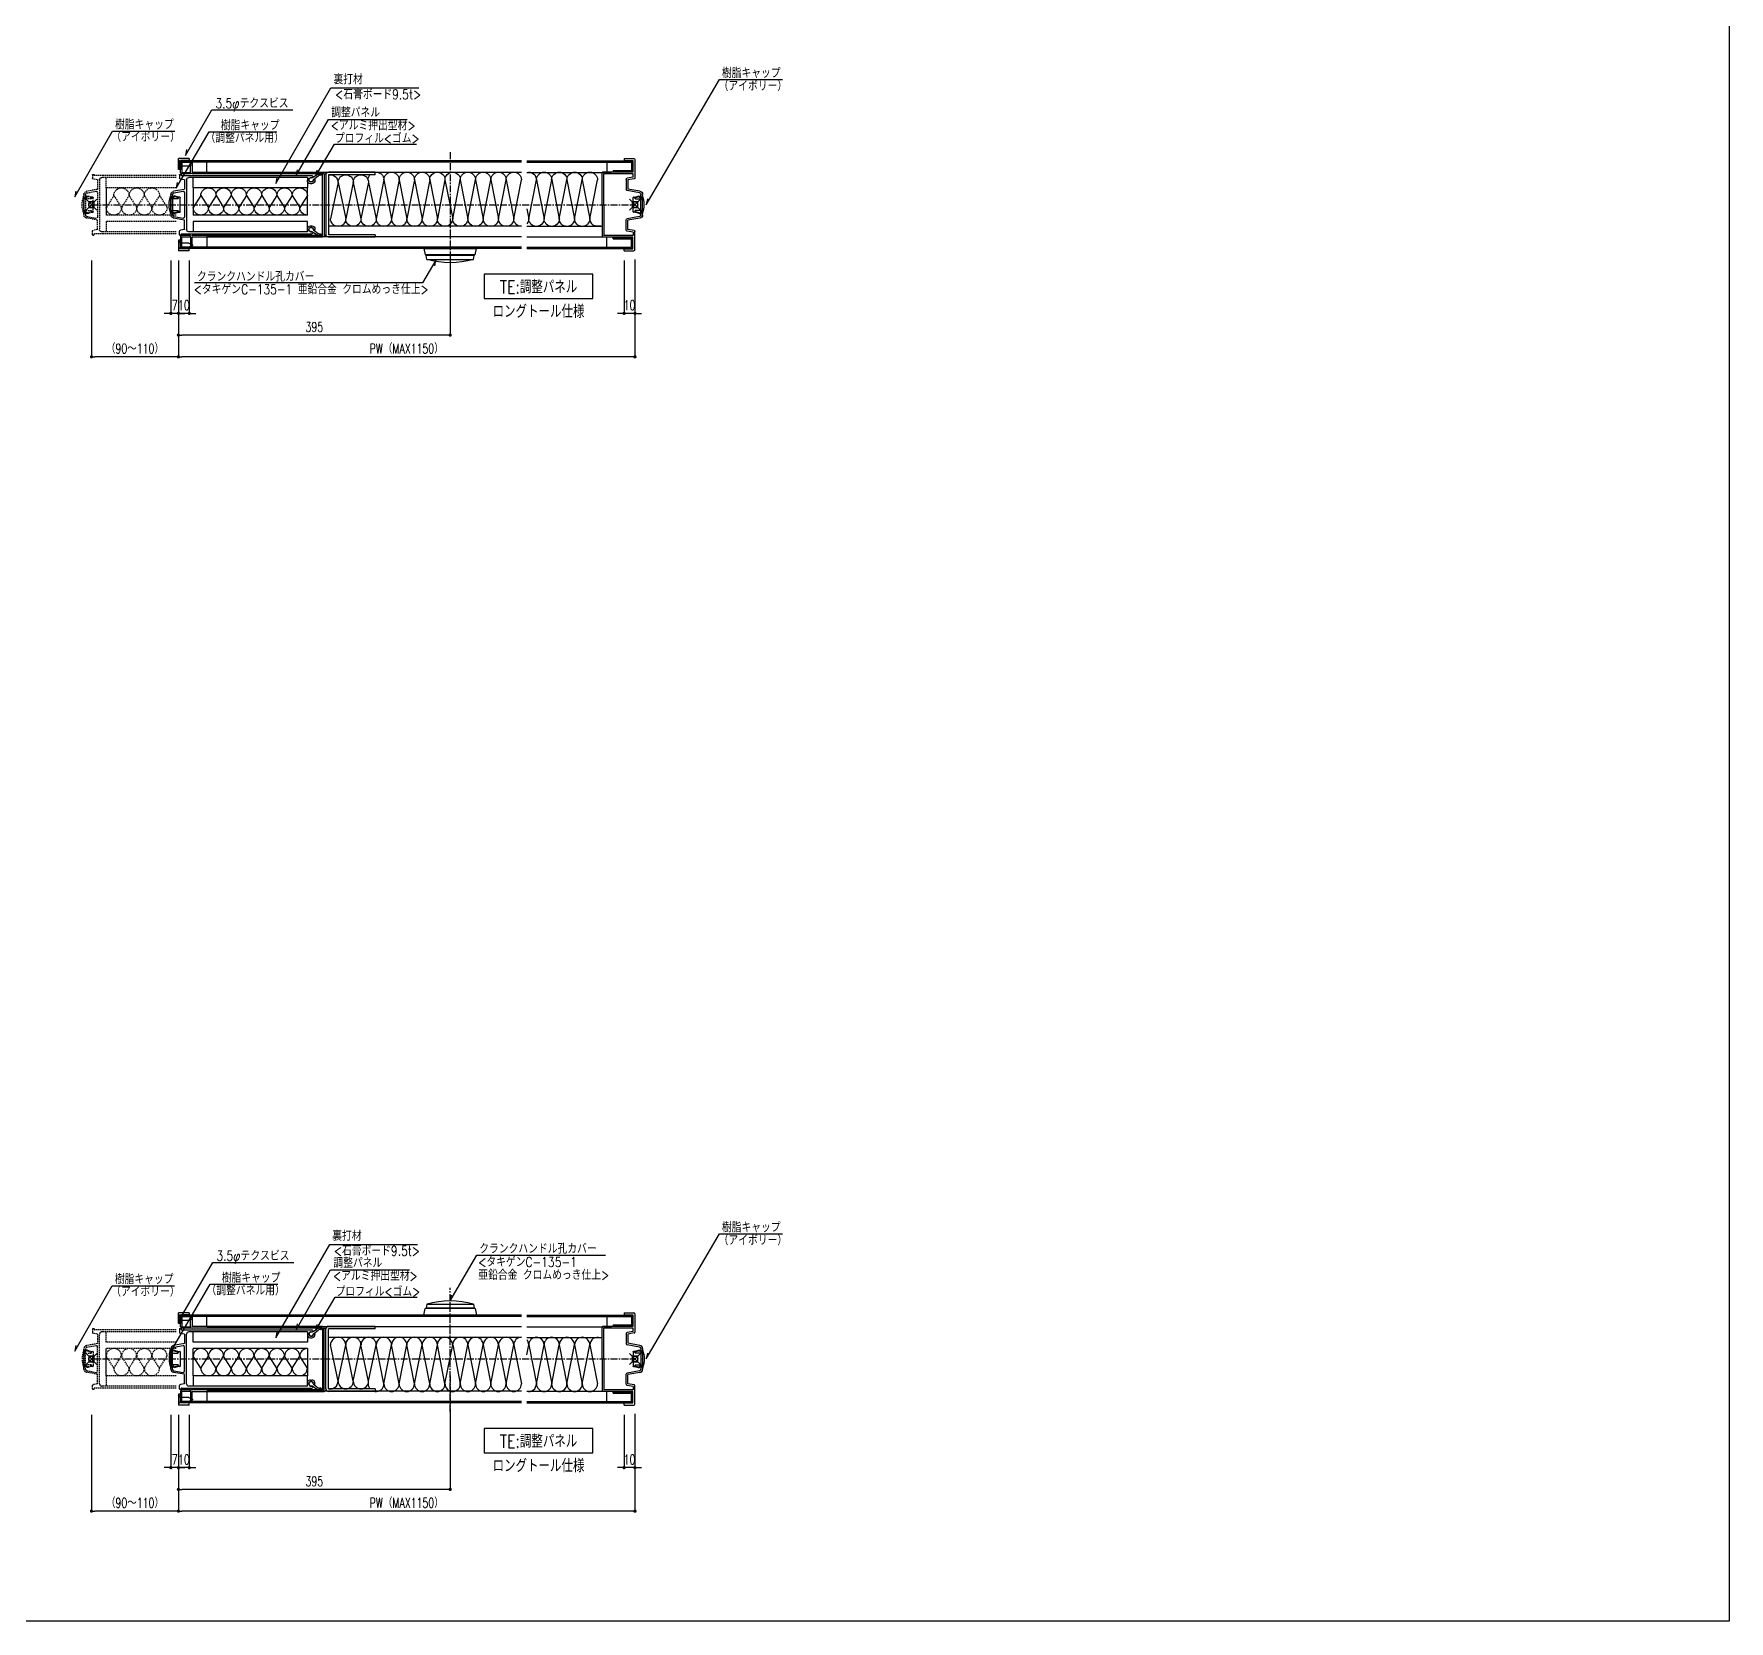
# Model space of a CAD drawing. Extents: x -275225 to 47266, y -41063 to 95295.
# Drawn here: x -221174 to -219614, y -17314 to -15854 of the extents above; entities that cross this region are included whole.
import ezdxf
from ezdxf.enums import TextEntityAlignment as Align

# ---------------------------------------------------------------- set-up
doc = ezdxf.new("R2010")
doc.units = 0
doc.header["$LTSCALE"] = 0.2
doc.header["$PDMODE"] = 99
doc.header["$PDSIZE"] = 5
doc.linetypes.add('CENTER', pattern=[50.8, 31.75, -6.35, 6.35, -6.35])
doc.linetypes.add('HIDDEN', pattern=[9.525, 6.35, -3.175])
for name, color, linetype in [('_P18_製品', 4, 'Continuous'), ('_P18_製品寸法', 9, 'Continuous'), ('_基準', 1, 'CENTER'), ('_文字', 3, 'Continuous'), ('_製品寸法', 9, 'Continuous'), ('樹脂', 6, 'Continuous')]:
    doc.layers.add(name, color=color, linetype=linetype)
doc.layers.add('_ポイント', color=1, linetype='Continuous', plot=False)
doc.styles.add('OKAMURA', font='SIMPLEX.shx', dxfattribs={"width": 0.7, "bigfont": 'BIGFONT.shx'})
doc.dimstyles.new('OKAMURA-003', dxfattribs={"dimscale": 3, "dimtxt": 3, "dimasz": 1, "dimexe": 0, "dimexo": 3, "dimgap": 1, "dimtad": 1, "dimdec": 3, "dimdsep": 46, "dimtxsty": 'OKAMURA', "dimblk1": 'DOT', "dimblk2": 'DOT', "dimsah": 1, "dimcen": 0, "dimclrd": 9, "dimclre": 9, "dimclrt": 3, "dimadec": 0, "dimazin": 0, "dimtfac": 1, "dimtdec": 3, "dimtix": 1, "dimtmove": 2, "dimatfit": 3, "dimldrblk": 'NONE', "dimfxl": 0, "dimtolj": 1, "dimarcsym": 0})

# ---------------------------------------------------------------- blocks, each defined once
blk = doc.blocks.new('_DOT')
at = {"color": 0, "linetype": 'ByBlock'}
blk.add_line((-0.5, 0), (-1, 0), dxfattribs=at)
at = {"color": 0, "linetype": 'ByBlock', "const_width": 0.5}
blk.add_lwpolyline([(-0.25, 0, 1), (0.25, 0, 1)], format="xyb", close=True, dxfattribs=at)
blk = doc.blocks.new('*D1273')
at = {"layer": '_製品寸法', "color": 9, "lineweight": -2, "transparency": 16777216}
for p, q in [((-10, -51.5), (-10, -100)), ((0, -50.5), (0, -100)), ((-13, -100), (-16, -100)), ((0, -100), (-10, -100)), ((3, -100), (6, -100))]:
    blk.add_line(p, q, dxfattribs=at)
at = {"layer": 'Defpoints', "color": 0, "transparency": 16777216}
for p in [(-10, -42.5), (0, -41.5), (-10, -100)]:
    blk.add_point(p, dxfattribs=at)
at = {"layer": '_製品寸法', "color": 9, "lineweight": -2, "transparency": 16777216, "xscale": 3, "yscale": 3, "zscale": 3}
blk.add_blockref('_DOT', (-10, -100), dxfattribs=at)
at = {"layer": '_製品寸法', "color": 9, "lineweight": -2, "transparency": 16777216, "xscale": 3, "yscale": 3, "zscale": 3, "rotation": 180}
blk.add_blockref('_DOT', (0, -100), dxfattribs=at)
at = {"layer": '_製品寸法', "color": 3, "transparency": 16777216, "insert": (-5, -92.5), "char_height": 9, "attachment_point": 5, "style": 'OKAMURA'}
blk.add_mtext('\\A1;10', dxfattribs=at)
blk = doc.blocks.new('_None')
blk = doc.blocks.new('*D1274')
at = {"layer": '_製品寸法', "color": 9, "lineweight": -2, "transparency": 16777216}
for p, q in [((-420, -51.5), (-420, -140)), ((0, -51.5), (0, -140)), ((-3, -140), (-417, -140))]:
    blk.add_line(p, q, dxfattribs=at)
at = {"layer": 'Defpoints', "color": 0, "transparency": 16777216}
for p in [(-420, -42.5), (0, -42.5), (-420, -140)]:
    blk.add_point(p, dxfattribs=at)
at = {"layer": '_製品寸法', "color": 9, "lineweight": -2, "transparency": 16777216, "xscale": 3, "yscale": 3, "zscale": 3, "rotation": 180}
blk.add_blockref('_DOT', (-420, -140), dxfattribs=at)
at = {"layer": '_製品寸法', "color": 9, "lineweight": -2, "transparency": 16777216, "xscale": 3, "yscale": 3, "zscale": 3}
blk.add_blockref('_DOT', (0, -140), dxfattribs=at)
at = {"layer": '_製品寸法', "color": 3, "transparency": 16777216, "insert": (-210, -132.5), "char_height": 9, "attachment_point": 5, "style": 'OKAMURA'}
blk.add_mtext('\\A1;PW（MAX1150）', dxfattribs=at)
blk = doc.blocks.new('*D1275')
at = {"layer": '_製品寸法', "color": 9, "lineweight": -2, "transparency": 16777216}
for p, q in [((-420, -51.5), (-420, -100)), ((-410, -51.5), (-410, -100)), ((-423, -100), (-426, -100)), ((-410, -100), (-420, -100)), ((-407, -100), (-404, -100))]:
    blk.add_line(p, q, dxfattribs=at)
at = {"layer": 'Defpoints', "color": 0, "transparency": 16777216}
for p in [(-420, -42.5), (-410, -42.5), (-420, -100)]:
    blk.add_point(p, dxfattribs=at)
at = {"layer": '_製品寸法', "color": 9, "lineweight": -2, "transparency": 16777216, "xscale": 3, "yscale": 3, "zscale": 3}
blk.add_blockref('_DOT', (-420, -100), dxfattribs=at)
at = {"layer": '_製品寸法', "color": 9, "lineweight": -2, "transparency": 16777216, "xscale": 3, "yscale": 3, "zscale": 3, "rotation": 180}
blk.add_blockref('_DOT', (-410, -100), dxfattribs=at)
at = {"layer": '_製品寸法', "color": 3, "transparency": 16777216, "insert": (-415, -92.5), "char_height": 9, "attachment_point": 5, "style": 'OKAMURA'}
blk.add_mtext('\\A1;10', dxfattribs=at)
blk = doc.blocks.new('*D1276')
at = {"layer": '_製品寸法', "color": 9, "lineweight": -2, "transparency": 16777216}
for p, q in [((-427, -51.5), (-427, -100)), ((-420, -51.5), (-420, -100)), ((-430, -100), (-433, -100)), ((-420, -100), (-427, -100)), ((-417, -100), (-414, -100))]:
    blk.add_line(p, q, dxfattribs=at)
at = {"layer": 'Defpoints', "color": 0, "transparency": 16777216}
for p in [(-427, -42.5), (-420, -42.5), (-427, -100)]:
    blk.add_point(p, dxfattribs=at)
at = {"layer": '_製品寸法', "color": 9, "lineweight": -2, "transparency": 16777216, "xscale": 3, "yscale": 3, "zscale": 3}
blk.add_blockref('_DOT', (-427, -100), dxfattribs=at)
at = {"layer": '_製品寸法', "color": 9, "lineweight": -2, "transparency": 16777216, "xscale": 3, "yscale": 3, "zscale": 3, "rotation": 180}
blk.add_blockref('_DOT', (-420, -100), dxfattribs=at)
at = {"layer": '_製品寸法', "color": 3, "transparency": 16777216, "insert": (-423.5, -92.5), "char_height": 9, "attachment_point": 5, "style": 'OKAMURA'}
blk.add_mtext('\\A1;7', dxfattribs=at)
blk = doc.blocks.new('*D1277')
at = {"layer": '_製品寸法', "color": 9, "lineweight": -2, "transparency": 16777216}
for p, q in [((-500, -51.5), (-500, -140)), ((-420, -51.5), (-420, -140)), ((-423, -140), (-497, -140))]:
    blk.add_line(p, q, dxfattribs=at)
at = {"layer": 'Defpoints', "color": 0, "transparency": 16777216}
for p in [(-500, -42.5), (-420, -42.5), (-500, -140)]:
    blk.add_point(p, dxfattribs=at)
at = {"layer": '_製品寸法', "color": 9, "lineweight": -2, "transparency": 16777216, "xscale": 3, "yscale": 3, "zscale": 3, "rotation": 180}
blk.add_blockref('_DOT', (-500, -140), dxfattribs=at)
at = {"layer": '_製品寸法', "color": 9, "lineweight": -2, "transparency": 16777216, "xscale": 3, "yscale": 3, "zscale": 3}
blk.add_blockref('_DOT', (-420, -140), dxfattribs=at)
at = {"layer": '_製品寸法', "color": 3, "transparency": 16777216, "insert": (-460, -132.5), "char_height": 9, "attachment_point": 5, "style": 'OKAMURA'}
blk.add_mtext('\\A1;（90～110）', dxfattribs=at)
blk = doc.blocks.new('*D1278')
at = {"layer": '_製品寸法', "color": 9, "lineweight": -2, "transparency": 16777216}
for p, q in [((-420, -51.5), (-420, -120)), ((-170, -51.5), (-170, -120)), ((-173, -120), (-417, -120))]:
    blk.add_line(p, q, dxfattribs=at)
at = {"layer": 'Defpoints', "color": 0, "transparency": 16777216}
for p in [(-420, -42.5), (-170, -42.5), (-420, -120)]:
    blk.add_point(p, dxfattribs=at)
at = {"layer": '_製品寸法', "color": 9, "lineweight": -2, "transparency": 16777216, "xscale": 3, "yscale": 3, "zscale": 3, "rotation": 180}
blk.add_blockref('_DOT', (-420, -120), dxfattribs=at)
at = {"layer": '_製品寸法', "color": 9, "lineweight": -2, "transparency": 16777216, "xscale": 3, "yscale": 3, "zscale": 3}
blk.add_blockref('_DOT', (-170, -120), dxfattribs=at)
at = {"layer": '_製品寸法', "color": 3, "transparency": 16777216, "insert": (-295, -112.5), "char_height": 9, "attachment_point": 5, "style": 'OKAMURA'}
blk.add_mtext('\\A1;395', dxfattribs=at)
blk = doc.blocks.new('樹脂')
at = {"layer": '_P18_製品', "color": 0, "linetype": 'ByBlock'}
for p, q in [((-8.7, -6.5), (-8.7, 6.5)), ((-8.2, 7), (-7, 7)), ((-7, 7), (-3.2, 8.1)), ((-7, 6.3), (-3.2, 7.4)), ((-7, 6.3), (-7, 7)), ((-7, 5.9), (-7, 6.3)), ((-6.5, 5.4), (0, 5.4)), ((-3.2, 8.1), (-3.2, 7.6)), ((-3.2, 7.6), (-2.4, 7.6)), ((-3.2, 7.6), (-3.2, 6.9)), ((-3.2, 6.9), (-2.4, 6.9)), ((-2.4, 7.6), (-2.4, 7.1)), ((-2.4, 7.1), (-0.5, 7.1)), ((-2.4, 6.4), (-2.4, 7.1)), ((-2.4, 6.4), (-0.5, 6.4)), ((-0.5, 7.1), (-0.5, 5.4)), ((0, -8.3), (0, 8.3)), ((-7, -7), (-8.2, -7)), ((-7, -5.9), (-7, -6.3)), ((-7, -6.3), (-7, -7)), ((-3.2, -7.4), (-7, -6.3)), ((-3.2, -8.1), (-7, -7)), ((0, -5.4), (-6.5, -5.4)), ((-3.2, -7.4), (-1.6, -7.4)), ((-3.2, -8.1), (-1.6, -8.1)), ((-1.6, -7.6), (-1.6, -6.9)), ((-1.6, -6.9), (-0.8, -6.9)), ((-1.6, -7.6), (-0.8, -7.6)), ((-1.6, -8.1), (-1.6, -7.6)), ((-0.8, -7.1), (-0.8, -6.4)), ((-0.8, -6.4), (-0.5, -6.4)), ((-0.8, -7.1), (-0.5, -7.1)), ((-0.8, -7.6), (-0.8, -7.1)), ((-0.5, -7.1), (-0.5, -5.4))]:
    blk.add_line(p, q, dxfattribs=at)
for centre, radius, start, end in [((-8.2, 6.5), 0.5, 90, 180), ((-6.5, 5.9), 0.5, 180, 270), ((-21, 0), 22.6, 338.3053, 21.6947), ((-8.2, -6.5), 0.5, 180, 270), ((-6.5, -5.9), 0.5, 90, 180)]:
    blk.add_arc(centre, radius, start, end, dxfattribs=at)
blk = doc.blocks.new('P18LTTE')
at = {"layer": '_P18_製品'}
for p, q in [((0, 41.5), (0, 24.8)), ((10, 42.5), (1, 42.5)), ((10, 40.5), (2, 40.5)), ((2, 40.5), (2, 29.9)), ((99.5, 40.3), (3.2, 40.3)), ((99.5, 39.1), (3.2, 39.1)), ((3.2, 39.1), (3.2, 31.5)), ((20, 31.5), (3.2, 31.5)), ((10, 42.5), (10, 40.5)), ((20, 31.5), (20, 30.3)), ((26, 39.1), (26, 30)), ((104.5, 40.3), (416.8, 40.3)), ((104.5, 39.1), (416.8, 39.1)), ((394, 29.6), (394, 39.1)), ((407.4, 38.8), (409, 38.8)), ((407.4, 38.8), (407.4, 29.9)), ((409, 29.9), (409, 38.8)), ((410, 42.5), (420, 42.5)), ((410, 42.5), (410, 40.5)), ((410, 40.5), (418, 40.5)), ((416.8, 39.1), (416.8, 29.5)), ((418, 39.3), (420, 41.3)), ((418, 40.5), (418, 32.5)), ((418, 29.5), (418, 39.1)), ((418, 35.3), (420, 33.3)), ((418, 32.5), (420, 32.5)), ((420, 32.5), (420, 42.5)), ((0.8, 23.9), (6.5, 22.9)), ((1.5, 28.4), (28.3, 28.4)), ((1.5, 25.3), (1.5, 28.4)), ((1.5, 25.3), (7.2, 24.3)), ((2, 29.9), (29.8, 29.9)), ((20, 30.3), (3.2, 30.3)), ((6.5, 22.9), (6.5, 14.4)), ((8, 23.3), (8, 14)), ((99.5, 29.6), (21.5, 29.6)), ((28.6, 0), (28.6, 28.1)), ((30.1, 0.3), (30.1, 29.6)), ((104.5, 29.6), (394, 29.6)), ((239.1, 27.6), (239.1, 29.9)), ((239.1, 29.9), (282, 29.9)), ((239.1, 27.6), (282, 27.6)), ((282, 27.6), (282, -27.6)), ((284.3, 27.6), (284.3, -28.3)), ((407.4, 29.9), (285.9, 29.9)), ((285.9, 28.3), (285.9, -28.3)), ((285.9, 28.3), (407.4, 28.3)), ((287.5, -28.3), (287.5, 28.3)), ((288.9, 28.2), (290.6, 28.2)), ((288.9, 27), (290.1, 27)), ((295.7, 23.2), (291.4, 26.6)), ((296.8, 24.9), (292.5, 27.7)), ((294.4, 22.7), (294.4, 22.4)), ((417.2, 26.9), (297.4, 26.9)), ((298.4, 24.9), (297.4, 24.9)), ((297.4, 20.9), (298.4, 20.9)), ((298.4, 19.4), (297.4, 19.4)), ((299.9, 23.4), (299.9, 22.4)), ((301.4, 24.9), (406.4, 24.9)), ((301.4, 24.9), (410.5, 24.9)), ((301.4, 24.9), (301.4, 15.4)), ((301.4, 24.9), (301.4, 22.4)), ((406.4, 15.4), (406.4, 24.9)), ((416.8, 29.5), (409, 29.5)), ((409, 29.5), (409, 28.3)), ((409, 28.3), (416.8, 28.3)), ((412.5, 22.9), (412.5, -22.9)), ((414.5, 22.8), (418.2, 23.5)), ((414.5, 22.8), (414.5, 14.2)), ((417.5, 27.6), (417.5, 27.2)), ((418.7, 27.9), (417.8, 27.9)), ((419, 27.6), (419, 24.5)), ((-7, 0.3), (-7, 9.5)), ((-7, 0.3), (-6.7, 0)), ((-6.7, 0), (-7, -0.3)), ((-5.5, -9.5), (-5.5, 9.5)), ((-4.5, 12.4), (6.5, 14.4)), ((-4.3, 11), (7.2, 13)), ((28.6, 0), (28.6, -28.1)), ((301.4, 15.4), (406.4, 15.4)), ((414.5, 14.1), (424.5, 12.3)), ((414.5, 11.3), (414.5, -11.3)), ((424.3, 10.8), (415.7, 12.3)), ((425.5, 9.3), (425.5, -9.3)), ((427, 9.3), (427, -9.3)), ((-7, -9.5), (-7, -0.3)), ((-4.5, -12.4), (6.5, -14.4)), ((-4.3, -11), (7.2, -13)), ((6.5, -22.9), (6.5, -14.4)), ((8, -23.3), (8, -14)), ((30.1, -0.3), (30.1, -29.6)), ((301.4, -24.9), (301.4, -15.4)), ((301.4, -15.4), (406.4, -15.4)), ((406.4, -15.4), (406.4, -24.9)), ((414.5, -14.1), (424.5, -12.3)), ((414.5, -22.8), (414.5, -14.2)), ((424.3, -10.8), (415.7, -12.3)), ((0, -41.5), (0, -24.8)), ((0.8, -23.9), (6.5, -22.9)), ((1.5, -25.3), (7.2, -24.3)), ((1.5, -25.3), (1.5, -28.4)), ((1.5, -28.4), (28.3, -28.4)), ((2, -29.9), (29.8, -29.9)), ((2, -40.5), (2, -29.9)), ((20, -30.3), (3.2, -30.3)), ((20, -31.5), (20, -30.3)), ((99.5, -29.6), (21.5, -29.6)), ((26, -39.1), (26, -30)), ((99.5, -19.9), (30.1, -19.9)), ((104.5, -19.9), (282, -19.9)), ((104.5, -29.6), (394, -29.6)), ((239.1, -27.6), (282, -27.6)), ((239.1, -27.6), (239.1, -29.9)), ((239.1, -29.9), (282, -29.9)), ((285.9, -28.3), (284.3, -28.3)), ((287.5, -28.3), (407.4, -28.3)), ((287.5, -29.9), (407.4, -29.9)), ((288.9, -27), (290.1, -27)), ((288.9, -28.2), (290.6, -28.2)), ((295.7, -23.2), (291.4, -26.6)), ((296.8, -24.9), (292.5, -27.7)), ((294.4, -22.7), (294.4, -22.4)), ((298.4, -19.4), (297.4, -19.4)), ((297.4, -20.9), (298.4, -20.9)), ((298.4, -24.9), (297.4, -24.9)), ((417.2, -26.9), (297.4, -26.9)), ((299.9, -23.4), (299.9, -22.4)), ((301.4, -24.9), (301.4, -22.4)), ((301.4, -24.9), (406.4, -24.9)), ((301.4, -24.9), (410.5, -24.9)), ((394, -29.6), (394, -39.1)), ((407.4, -38.8), (407.4, -29.9)), ((409, -28.3), (416.8, -28.3)), ((409, -29.5), (409, -28.3)), ((416.8, -29.5), (409, -29.5)), ((409, -29.9), (409, -38.8)), ((414.5, -22.8), (418.2, -23.5)), ((416.8, -39.1), (416.8, -29.5)), ((417.5, -27.6), (417.5, -27.2)), ((418.7, -27.9), (417.8, -27.9)), ((418, -29.5), (418, -39.1)), ((419, -27.6), (419, -24.5)), ((10, -42.5), (1, -42.5)), ((10, -40.5), (2, -40.5)), ((3.2, -39.1), (3.2, -31.5)), ((20, -31.5), (3.2, -31.5)), ((99.5, -39.1), (3.2, -39.1)), ((99.5, -40.3), (3.2, -40.3)), ((10, -42.5), (10, -40.5)), ((104.5, -39.1), (416.8, -39.1)), ((104.5, -40.3), (416.8, -40.3)), ((194.1, -40.3), (145.9, -40.3)), ((146.9, -46.3), (145.9, -40.3)), ((146.9, -46.3), (193.1, -46.3)), ((147.9, -46.3), (147.9, -46.8)), ((192.1, -46.3), (192.1, -46.8)), ((194.1, -40.3), (193.1, -46.3)), ((407.4, -38.8), (409, -38.8)), ((410, -40.5), (418, -40.5)), ((410, -42.5), (410, -40.5)), ((410, -42.5), (420, -42.5)), ((418, -32.5), (420, -32.5)), ((418, -40.5), (418, -32.5)), ((418, -35.3), (420, -33.3)), ((418, -39.3), (420, -41.3)), ((420, -32.5), (420, -42.5)), ((147.9, -46.8), (192.1, -46.8)), ((148.5, -50.3), (147.9, -46.8)), ((191.5, -50.3), (148.5, -50.3)), ((191.5, -50.3), (192.1, -46.8))]:
    blk.add_line(p, q, dxfattribs=at)
at = {"layer": '_P18_製品', "color": 6}
for p, q in [((406.7, 37.3), (410.3, 39)), ((410.3, 35.5), (406.7, 37.3)), ((418, 39), (410.3, 39)), ((410.3, 35.5), (418, 35.5)), ((419.7, 40.6), (418, 39)), ((419.7, 34), (418, 35.5)), ((419.7, 40.6), (419.7, 34)), ((41.5, -12.9), (34.4, 22.9)), ((48.5, 22.9), (41.5, -12.9)), ((55.5, -12.9), (48.5, 22.9)), ((62.6, 22.9), (55.5, -12.9)), ((69.6, -12.9), (62.6, 22.9)), ((76.6, 22.9), (69.6, -12.9)), ((83.6, -12.9), (76.6, 22.9)), ((90.7, 22.9), (83.6, -12.9)), ((97.7, -12.9), (90.7, 22.9)), ((111.5, -12.9), (104.5, 22.9)), ((118.5, 22.9), (111.5, -12.9)), ((125.6, -12.9), (118.5, 22.9)), ((132.6, 22.9), (125.6, -12.9)), ((139.6, -12.9), (132.6, 22.9)), ((146.6, 22.9), (139.6, -12.9)), ((153.7, -12.9), (146.6, 22.9)), ((160.7, 22.9), (153.7, -12.9)), ((167.7, -12.9), (160.7, 22.9)), ((174.8, 22.9), (167.7, -12.9)), ((174.8, 22.9), (181.8, -12.9)), ((188.8, 22.9), (181.8, -12.9)), ((188.8, 22.9), (195.8, -12.9)), ((202.9, 22.9), (195.8, -12.9)), ((202.9, 22.9), (209.9, -12.9)), ((216.9, 22.9), (209.9, -12.9)), ((216.9, 22.9), (223.9, -12.9)), ((231, 22.9), (223.9, -12.9)), ((231, 22.9), (238, -12.9)), ((245, 20.5), (238, -12.9)), ((245, 20.6), (252.1, -12.9)), ((259.1, 20.5), (252.1, -12.9)), ((259.1, 20.5), (266.1, -12.9)), ((273.1, 20.5), (266.1, -12.9)), ((273.1, 20.5), (280.2, -12.9)), ((301.4, -9.6), (301.4, 15.4)), ((301.4, 8.4), (308.4, -2.6)), ((315.4, 8.4), (308.4, -2.6)), ((315.4, 8.4), (322.4, -2.6)), ((329.4, 8.4), (322.4, -2.6)), ((329.4, 8.4), (336.4, -2.6)), ((343.4, 8.4), (336.4, -2.6)), ((343.4, 8.4), (350.4, -2.6)), ((357.4, 8.4), (350.4, -2.6)), ((357.4, 8.4), (364.4, -2.6)), ((371.4, 8.4), (364.4, -2.6)), ((371.4, 8.4), (378.4, -2.6)), ((385.4, 8.4), (378.4, -2.6)), ((385.4, 8.4), (392.4, -2.6)), ((399.4, 8.4), (392.4, -2.6)), ((399.4, 8.4), (406.4, -2.6)), ((406.4, 15.4), (406.4, -9.6)), ((486.4, 15.4), (486.4, -9.6)), ((99.5, -3.9), (97.7, -12.9)), ((301.4, -9.6), (406.4, -9.6)), ((410.3, -35.5), (406.7, -37.3)), ((406.7, -37.3), (410.3, -39)), ((410.3, -35.5), (418, -35.5)), ((418, -39), (410.3, -39)), ((419.7, -34), (418, -35.5)), ((419.7, -40.6), (418, -39)), ((419.7, -40.6), (419.7, -34))]:
    blk.add_line(p, q, dxfattribs=at)
at = {"layer": '_P18_製品', "color": 6, "linetype": 'HIDDEN'}
for p, q in [((422.1, 26.9), (497.2, 26.9)), ((422.1, 24.9), (490.5, 24.9)), ((486.4, 15.4), (486.4, 24.9)), ((492.5, 22.9), (492.5, -22.9)), ((494.5, 22.8), (498.2, 23.5)), ((494.5, 22.8), (494.5, 14.1)), ((497.5, 27.6), (497.5, 27.2)), ((498.7, 27.9), (497.8, 27.9)), ((499, 27.6), (499, 24.5)), ((422.1, 15.4), (486.4, 15.4)), ((437.4, 8.4), (430.4, -2.6)), ((437.4, 8.4), (444.4, -2.6)), ((451.4, 8.4), (444.4, -2.6)), ((451.4, 8.4), (458.4, -2.6)), ((465.4, 8.4), (458.4, -2.6)), ((465.4, 8.4), (472.4, -2.6)), ((479.4, 8.4), (472.4, -2.6)), ((479.4, 8.4), (486.4, -2.6)), ((494.5, 14.1), (504.6, 12.3)), ((494.5, 11.3), (494.5, -11.3)), ((504.3, 10.8), (495.7, 12.3)), ((498.3, -6.5), (498.3, 6.5)), ((498.8, 7), (500, 7)), ((500, 7), (503.8, 8.1)), ((500, 6.3), (503.8, 7.4)), ((500, 6.3), (500, 7)), ((500, 5.9), (500, 6.3)), ((500.5, 5.4), (507, 5.4)), ((503.8, 8.1), (503.8, 7.6)), ((503.8, 7.6), (504.6, 7.6)), ((503.8, 7.6), (503.8, 6.9)), ((503.8, 6.9), (504.6, 6.9)), ((504.6, 7.6), (504.6, 7.1)), ((504.6, 7.1), (506.5, 7.1)), ((504.6, 6.4), (504.6, 7.1)), ((504.6, 6.4), (506.5, 6.4)), ((505.5, 9.3), (505.5, -9.3)), ((506.5, 7.1), (506.5, 5.4)), ((507, 9.3), (507, -9.3)), ((507, -8.4), (507, 8.3)), ((422.1, -9.6), (486.4, -9.6)), ((422.1, -15.4), (486.4, -15.4)), ((486.4, -15.4), (486.4, -24.9)), ((494.5, -14.1), (504.5, -12.3)), ((494.5, -22.8), (494.5, -14.1)), ((504.3, -10.8), (495.7, -12.3)), ((500, -7), (498.8, -7)), ((500, -5.9), (500, -6.3)), ((500, -6.3), (500, -7)), ((503.8, -7.4), (500, -6.3)), ((503.8, -8.1), (500, -7)), ((507, -5.4), (500.5, -5.4)), ((503.8, -7.4), (505.4, -7.4)), ((503.8, -8.1), (505.4, -8.1)), ((505.4, -7.6), (505.4, -6.9)), ((505.4, -6.9), (506.2, -6.9)), ((505.4, -7.6), (506.2, -7.6)), ((505.4, -8.1), (505.4, -7.6)), ((506.2, -7.1), (506.2, -6.4)), ((506.2, -6.4), (506.5, -6.4)), ((506.2, -7.1), (506.5, -7.1)), ((506.2, -7.6), (506.2, -7.1)), ((506.5, -7.1), (506.5, -5.4)), ((422.1, -24.9), (490.5, -24.9)), ((422.1, -26.9), (497.2, -26.9)), ((494.5, -22.8), (498.2, -23.5)), ((497.5, -27.6), (497.5, -27.2)), ((498.7, -27.9), (497.8, -27.9)), ((499, -27.6), (499, -24.5))]:
    blk.add_line(p, q, dxfattribs=at)
at = {"layer": '_P18_製品'}
for centre, radius, start, end in [((1, 41.5), 1, 90, 180), ((3.6, 38.7), 1.65, 104.1258, 165.8742), ((3.6, 31.9), 1.65, 194.1258, 255.8742), ((416.4, 38.7), 1.66, 14.0776, 75.9224), ((1, 24.8), 1, 180, 260), ((7, 23.3), 1, 0, 80), ((28.3, 28.1), 0.301, 0, 90), ((29.8, 29.6), 0.301, 0, 90), ((282, 27.6), 2.31, 0, 90), ((285.9, 28.3), 1.61, 90, 180), ((288.9, 27.6), 0.603, 90, 270), ((290.1, 24.9), 2.11, 52.3318, 90), ((290.6, 24.7), 3.51, 57.6673, 90), ((295.1, 22.7), 0.754, 0, 180), ((297.4, 22.4), 3.01, 180, 270), ((295.4, 22.8), 0.502, 1.6294, 53.1913), ((297.9, 22.9), 2.01, 181.6298, 108.3712), ((297.4, 22.4), 1.51, 180, 270), ((297.4, 25.9), 1, 90, 270), ((297.1, 25.3), 0.502, 236.81, 288.3703), ((298.4, 23.4), 1.51, 0, 90), ((298.4, 22.4), 1.51, 270, 0), ((298.4, 22.4), 3.01, 270, 0), ((407.4, 29.9), 1.61, 270, 0), ((410.5, 22.9), 2.01, 0, 90), ((416.4, 29.9), 1.66, 284.0777, 345.9223), ((417.2, 27.2), 0.301, 270, 0), ((417.8, 27.6), 0.301, 90, 180), ((418, 24.5), 1, 280.0015, 0), ((418.7, 27.6), 0.301, 0, 90), ((-4, 9.5), 3, 100, 180), ((-4, 9.5), 1.5, 100, 180), ((7, 14), 1, 280, 0), ((415.5, 11.3), 1, 79.9985, 180), ((424, 9.3), 1.51, 0, 80.0003), ((424, 9.3), 3.01, 0, 79.9997), ((-4, -9.5), 3, 180, 260), ((-4, -9.5), 1.5, 180, 260), ((7, -14), 1, 0, 80), ((415.5, -11.3), 1, 180, 280.0032), ((424, -9.3), 1.51, 279.9997, 0), ((424, -9.3), 3.01, 280.0003, 0), ((1, -24.8), 1, 100, 180), ((3.6, -31.9), 1.65, 104.1258, 165.8742), ((7, -23.3), 1, 280, 0), ((28.3, -28.1), 0.301, 270, 0), ((29.8, -29.6), 0.301, 270, 0), ((282, -27.6), 2.31, 270, 0), ((287.5, -28.3), 1.61, 180, 270), ((288.9, -27.6), 0.603, 90, 270), ((290.1, -24.9), 2.11, 270, 307.6682), ((290.6, -24.7), 3.51, 270, 302.3327), ((297.4, -22.4), 3.01, 90, 180), ((295.1, -22.7), 0.754, 180, 0), ((295.4, -22.8), 0.502, 306.806, 358.3705), ((297.9, -22.9), 2.01, 251.6289, 178.3702), ((297.4, -22.4), 1.51, 90, 180), ((297.4, -25.9), 1, 90, 270), ((297.1, -25.3), 0.502, 71.6297, 123.19), ((298.4, -22.4), 3.01, 0, 90), ((298.4, -22.4), 1.51, 0, 90), ((298.4, -23.4), 1.51, 270, 0), ((407.4, -29.9), 1.61, 0, 90), ((410.5, -22.9), 2.01, 270, 0), ((416.4, -29.9), 1.66, 14.0777, 75.9223), ((417.2, -27.2), 0.301, 0, 90), ((417.8, -27.6), 0.301, 180, 270), ((418, -24.5), 1, 0, 80.0038), ((418.7, -27.6), 0.301, 270, 0), ((1, -41.5), 1, 180, 270), ((3.6, -38.7), 1.65, 194.1258, 255.8742), ((416.4, -38.7), 1.66, 284.0776, 345.9224), ((170, 24.7), 78.1, 254.0272, 285.973)]:
    blk.add_arc(centre, radius, start, end, dxfattribs=at)
at = {"layer": '_P18_製品', "color": 6}
for centre, radius, start, end in [((41.5, 22.9), 7.03, 0, 180), ((55.5, 22.9), 7.03, 0, 180), ((69.6, 22.9), 7.03, 0, 180), ((83.6, 22.9), 7.03, 0, 180), ((97.7, 22.9), 7.03, 75.3067, 180), ((111.5, 22.9), 7.03, 0, 180), ((125.6, 22.9), 7.03, 0, 180), ((139.6, 22.9), 7.03, 0, 180), ((153.7, 22.9), 7.03, 0, 180), ((167.7, 22.9), 7.03, 0, 180), ((181.8, 22.9), 7.03, 0, 180), ((195.8, 22.9), 7.03, 0, 180), ((209.9, 22.9), 7.03, 0, 180), ((223.9, 22.9), 7.03, 0, 180), ((238, 22.9), 7.03, 80.3218, 180), ((238.4, 22.9), 7.03, 355.0624, 39.8037), ((252.1, 20.5), 7.03, 0, 180), ((266.1, 20.5), 7.03, 0, 180), ((280.2, 20.5), 7.03, 76.3662, 180), ((308.4, 8.4), 7, 0, 180), ((322.4, 8.4), 7, 0, 180), ((336.4, 8.4), 7, 0, 180), ((350.4, 8.4), 7, 0, 180), ((364.4, 8.4), 7, 0, 180), ((378.4, 8.4), 7, 0, 180), ((392.4, 8.4), 7, 0, 180), ((34.4, -12.9), 7.03, 248.6248, 0), ((48.5, -12.9), 7.03, 180, 0), ((62.6, -12.9), 7.03, 180, 0), ((76.6, -12.9), 7.03, 180, 0), ((90.7, -12.9), 7.03, 180, 0), ((104.7, -12.9), 7.03, 180, 221.7244), ((104.5, -12.9), 7.03, 270, 0), ((118.5, -12.9), 7.03, 180, 0), ((132.6, -12.9), 7.03, 180, 0), ((146.6, -12.9), 7.03, 180, 0), ((160.7, -12.9), 7.03, 180, 0), ((174.8, -12.9), 7.03, 180, 0), ((188.8, -12.9), 7.03, 180, 0), ((202.9, -12.9), 7.03, 180, 0), ((216.9, -12.9), 7.03, 180, 0), ((231, -12.9), 7.03, 180, 0), ((245, -12.9), 7.03, 180, 0), ((259.1, -12.9), 7.03, 180, 0), ((273.1, -12.9), 7.03, 180, 0), ((301.4, -2.6), 7, 270.0017, 0), ((315.4, -2.6), 7, 180, 0), ((329.4, -2.6), 7, 180, 0), ((343.4, -2.6), 7, 180, 0), ((357.4, -2.6), 7, 180, 0), ((371.4, -2.6), 7, 180, 0), ((385.4, -2.6), 7, 180, 0), ((399.4, -2.6), 7, 180, 0)]:
    blk.add_arc(centre, radius, start, end, dxfattribs=at)
at = {"layer": '_P18_製品', "color": 6, "linetype": 'HIDDEN'}
for centre, radius, start, end in [((490.5, 22.9), 2.01, 0, 90), ((497.2, 27.2), 0.301, 270, 0), ((497.8, 27.6), 0.301, 90, 180), ((498, 24.5), 1, 280.0015, 0), ((498.7, 27.6), 0.301, 0, 90), ((444.4, 8.4), 7, 0, 180), ((458.4, 8.4), 7, 0, 180), ((472.4, 8.4), 7, 0, 180), ((495.5, 11.3), 1, 79.9985, 180), ((498.8, 6.5), 0.5, 90, 180), ((500.5, 5.9), 0.5, 180, 270), ((504, 9.3), 1.5, 0, 80.0006), ((504, 9.3), 3, 0, 80.0005), ((486, 0), 22.6, 338.3053, 21.6947), ((437.4, -2.6), 7, 180, 0), ((451.4, -2.6), 7, 180, 0), ((465.4, -2.6), 7, 180, 0), ((479.4, -2.6), 7, 180, 0), ((495.5, -11.3), 1, 180, 280.0032), ((498.8, -6.5), 0.5, 180, 270), ((500.5, -5.9), 0.5, 90, 180), ((504, -9.3), 1.51, 280.0009, 0), ((504, -9.3), 3.01, 280.0009, 0), ((490.5, -22.9), 2.01, 270, 0), ((497.2, -27.2), 0.301, 0, 90), ((497.8, -27.6), 0.301, 180, 270), ((498, -24.5), 1, 0, 80.0038), ((498.7, -27.6), 0.301, 270, 0)]:
    blk.add_arc(centre, radius, start, end, dxfattribs=at)
at = {"layer": '_ポイント'}
for p in [(0, 0), (500, 0)]:
    blk.add_point(p, dxfattribs=at)
at = {"layer": '_基準'}
for p, q in [((170, 48.2), (170, -65.5)), ((500, 0), (0, 0))]:
    blk.add_line(p, q, dxfattribs=at)
at = {"layer": '樹脂', "xscale": -1}
blk.add_blockref('樹脂', (-7, 0), dxfattribs=at)
at = {"layer": '樹脂'}
blk.add_blockref('樹脂', (427, 0), dxfattribs=at)
blk = doc.blocks.new('*D568')
at = {"layer": '_製品寸法', "color": 9, "lineweight": -2, "transparency": 16777216}
for p, q in [((-10, -51.5), (-10, -100)), ((0, -50.5), (0, -100)), ((-13, -100), (-16, -100)), ((0, -100), (-10, -100)), ((3, -100), (6, -100))]:
    blk.add_line(p, q, dxfattribs=at)
at = {"layer": 'Defpoints', "color": 0, "transparency": 16777216}
for p in [(-10, -42.5), (0, -41.5), (-10, -100)]:
    blk.add_point(p, dxfattribs=at)
at = {"layer": '_製品寸法', "color": 9, "lineweight": -2, "transparency": 16777216, "xscale": 3, "yscale": 3, "zscale": 3}
blk.add_blockref('_DOT', (-10, -100), dxfattribs=at)
at = {"layer": '_製品寸法', "color": 9, "lineweight": -2, "transparency": 16777216, "xscale": 3, "yscale": 3, "zscale": 3, "rotation": 180}
blk.add_blockref('_DOT', (0, -100), dxfattribs=at)
at = {"layer": '_製品寸法', "color": 3, "transparency": 16777216, "insert": (-5, -92.5), "char_height": 9, "attachment_point": 5, "style": 'OKAMURA'}
blk.add_mtext('\\A1;10', dxfattribs=at)
blk = doc.blocks.new('*D569')
at = {"layer": '_製品寸法', "color": 9, "lineweight": -2, "transparency": 16777216}
for p, q in [((-420, -51.5), (-420, -140)), ((0, -51.5), (0, -140)), ((-3, -140), (-417, -140))]:
    blk.add_line(p, q, dxfattribs=at)
at = {"layer": 'Defpoints', "color": 0, "transparency": 16777216}
for p in [(-420, -42.5), (0, -42.5), (-420, -140)]:
    blk.add_point(p, dxfattribs=at)
at = {"layer": '_製品寸法', "color": 9, "lineweight": -2, "transparency": 16777216, "xscale": 3, "yscale": 3, "zscale": 3, "rotation": 180}
blk.add_blockref('_DOT', (-420, -140), dxfattribs=at)
at = {"layer": '_製品寸法', "color": 9, "lineweight": -2, "transparency": 16777216, "xscale": 3, "yscale": 3, "zscale": 3}
blk.add_blockref('_DOT', (0, -140), dxfattribs=at)
at = {"layer": '_製品寸法', "color": 3, "transparency": 16777216, "insert": (-210, -132.5), "char_height": 9, "attachment_point": 5, "style": 'OKAMURA'}
blk.add_mtext('\\A1;PW（MAX1150）', dxfattribs=at)
blk = doc.blocks.new('*D570')
at = {"layer": '_製品寸法', "color": 9, "lineweight": -2, "transparency": 16777216}
for p, q in [((-420, -51.5), (-420, -100)), ((-410, -51.5), (-410, -100)), ((-423, -100), (-426, -100)), ((-410, -100), (-420, -100)), ((-407, -100), (-404, -100))]:
    blk.add_line(p, q, dxfattribs=at)
at = {"layer": 'Defpoints', "color": 0, "transparency": 16777216}
for p in [(-420, -42.5), (-410, -42.5), (-420, -100)]:
    blk.add_point(p, dxfattribs=at)
at = {"layer": '_製品寸法', "color": 9, "lineweight": -2, "transparency": 16777216, "xscale": 3, "yscale": 3, "zscale": 3}
blk.add_blockref('_DOT', (-420, -100), dxfattribs=at)
at = {"layer": '_製品寸法', "color": 9, "lineweight": -2, "transparency": 16777216, "xscale": 3, "yscale": 3, "zscale": 3, "rotation": 180}
blk.add_blockref('_DOT', (-410, -100), dxfattribs=at)
at = {"layer": '_製品寸法', "color": 3, "transparency": 16777216, "insert": (-415, -92.5), "char_height": 9, "attachment_point": 5, "style": 'OKAMURA'}
blk.add_mtext('\\A1;10', dxfattribs=at)
blk = doc.blocks.new('*D571')
at = {"layer": '_製品寸法', "color": 9, "lineweight": -2, "transparency": 16777216}
for p, q in [((-427, -51.5), (-427, -100)), ((-420, -51.5), (-420, -100)), ((-430, -100), (-433, -100)), ((-420, -100), (-427, -100)), ((-417, -100), (-414, -100))]:
    blk.add_line(p, q, dxfattribs=at)
at = {"layer": 'Defpoints', "color": 0, "transparency": 16777216}
for p in [(-427, -42.5), (-420, -42.5), (-427, -100)]:
    blk.add_point(p, dxfattribs=at)
at = {"layer": '_製品寸法', "color": 9, "lineweight": -2, "transparency": 16777216, "xscale": 3, "yscale": 3, "zscale": 3}
blk.add_blockref('_DOT', (-427, -100), dxfattribs=at)
at = {"layer": '_製品寸法', "color": 9, "lineweight": -2, "transparency": 16777216, "xscale": 3, "yscale": 3, "zscale": 3, "rotation": 180}
blk.add_blockref('_DOT', (-420, -100), dxfattribs=at)
at = {"layer": '_製品寸法', "color": 3, "transparency": 16777216, "insert": (-423.5, -92.5), "char_height": 9, "attachment_point": 5, "style": 'OKAMURA'}
blk.add_mtext('\\A1;7', dxfattribs=at)
blk = doc.blocks.new('*D572')
at = {"layer": '_製品寸法', "color": 9, "lineweight": -2, "transparency": 16777216}
for p, q in [((-500, -51.5), (-500, -140)), ((-420, -51.5), (-420, -140)), ((-423, -140), (-497, -140))]:
    blk.add_line(p, q, dxfattribs=at)
at = {"layer": 'Defpoints', "color": 0, "transparency": 16777216}
for p in [(-500, -42.5), (-420, -42.5), (-500, -140)]:
    blk.add_point(p, dxfattribs=at)
at = {"layer": '_製品寸法', "color": 9, "lineweight": -2, "transparency": 16777216, "xscale": 3, "yscale": 3, "zscale": 3, "rotation": 180}
blk.add_blockref('_DOT', (-500, -140), dxfattribs=at)
at = {"layer": '_製品寸法', "color": 9, "lineweight": -2, "transparency": 16777216, "xscale": 3, "yscale": 3, "zscale": 3}
blk.add_blockref('_DOT', (-420, -140), dxfattribs=at)
at = {"layer": '_製品寸法', "color": 3, "transparency": 16777216, "insert": (-460, -132.5), "char_height": 9, "attachment_point": 5, "style": 'OKAMURA'}
blk.add_mtext('\\A1;（90～110）', dxfattribs=at)
blk = doc.blocks.new('*D573')
at = {"layer": '_製品寸法', "color": 9, "lineweight": -2, "transparency": 16777216}
for p, q in [((-420, -51.5), (-420, -120)), ((-170, -51.5), (-170, -120)), ((-173, -120), (-417, -120))]:
    blk.add_line(p, q, dxfattribs=at)
at = {"layer": 'Defpoints', "color": 0, "transparency": 16777216}
for p in [(-420, -42.5), (-170, -42.5), (-420, -120)]:
    blk.add_point(p, dxfattribs=at)
at = {"layer": '_製品寸法', "color": 9, "lineweight": -2, "transparency": 16777216, "xscale": 3, "yscale": 3, "zscale": 3, "rotation": 180}
blk.add_blockref('_DOT', (-420, -120), dxfattribs=at)
at = {"layer": '_製品寸法', "color": 9, "lineweight": -2, "transparency": 16777216, "xscale": 3, "yscale": 3, "zscale": 3}
blk.add_blockref('_DOT', (-170, -120), dxfattribs=at)
at = {"layer": '_製品寸法', "color": 3, "transparency": 16777216, "insert": (-295, -112.5), "char_height": 9, "attachment_point": 5, "style": 'OKAMURA'}
blk.add_mtext('\\A1;395', dxfattribs=at)
blk = doc.blocks.new('*U1272')
at = {"layer": '_ポイント'}
blk.add_point((-499.9984, -0.0001), dxfattribs=at)
at = {"layer": '_基準'}
blk.add_line((-169.9992, -15.1835), (-169.9992, -65.4804), dxfattribs=at)
at = {"layer": '_文字', "color": 9}
for points in [[(11.3854, 5.2401), (10.4615, 0), (77.6538, 115.1638), (135.7539, 115.1638)], [(-329.4832, 24.7916), (-330.4072, 19.5516), (-279.645, 107.4742), (-198.9412, 107.4742)], [(-412.5396, 50.6255), (-413.4636, 45.3855), (-389.2867, 87.2612), (-314.7495, 87.2612)], [(-310.8241, 32.1747), (-311.748, 26.9347), (-282.0087, 78.3651), (-209.4481, 78.3651)], [(-514.2506, 12.4452), (-515.1745, 7.2051), (-480.7427, 67.6991), (-423.298, 67.6991)], [(-421.2046, 20.4368), (-422.1285, 15.1968), (-391.8004, 67.114), (-329.5464, 67.114)], [(-292.5392, 31.6281), (-293.4631, 26.3881), (-276.4915, 55.7839), (-201.0538, 55.7839)], [(-184.1452, -56.1405), (-183.2213, -50.901), (-195.437, -72.0373), (-405.2999, -72.0373)]]:
    blk.add_lwpolyline(points, dxfattribs=at)
at = {"layer": '_文字'}
blk.add_lwpolyline([(-38.7204, -86.3266), (-38.7204, -63.8266), (-138.7202, -63.8266), (-138.7202, -86.3266)], close=True, dxfattribs=at)
at = {"layer": '_P18_製品', "xscale": -1}
blk.add_blockref('P18LTTE', (0, 0), dxfattribs=at)
at = {"layer": '_文字', "style": 'OKAMURA', "width": 0.8}
for s, height, p in [('樹脂キャップ', 9, (79.967, 116.5789)), ('裏打材 ', 8.99998, (-277.3333, 110.7636)), ('（アイボリー）', 9, (76.9982, 104.7086)), ('3.5φテクスビス', 8.99998, (-385.9417, 88.7809)), ('<石膏ボード9.5t> ', 8.999982, (-275.7214, 96.9659)), ('樹脂キャップ', 9, (-478.3331, 69.2045)), ('樹脂キャップ', 8.99998, (-380.9997, 68.5072)), ('調整パネル ', 8.99998, (-279.5027, 80.3678)), ('<アルミ押出型材> ', 8.99998, (-279.7645, 68.4835)), ('（アイボリー）', 9, (-481.6791, 57.8668)), ('（調整パネル用）', 8.99998, (-395.0495, 56.9787)), ('プロフィル<ゴム> ', 8.99998, (-275.9882, 56.5283)), ('クランクハンドル孔カバー', 8.999982, (-402.9968, -70.6934)), ('<タキゲンC-135-1 亜鉛合金 クロムめっき仕上>', 8.999982, (-405.8203, -82.3458))]:
    blk.add_text(s, height=height, dxfattribs=at).set_placement(p)
for s, p in [('TE:調整パネル', (-88.7203, -75.0766)), ('ロングトール仕様', (-88.7203, -97.5766))]:
    blk.add_text(s, height=11.99998, dxfattribs=at).set_placement(p, align=Align.MIDDLE)
at = {"layer": '_製品寸法'}
for base, p1, p2, text, picture, middle in [((-499.9984, -140.0001), (-419.9987, -42.5), (-499.9984, -42.5), '（90～110）', '*D1277', (-459.9985, -132.5001)), ((-419.9987, -140.0001), (0, -42.5), (-419.9987, -42.5), 'PW（MAX1150）', '*D1274', (-209.9993, -132.5001)), ((-419.9987, -120.0001), (-169.9992, -42.5), (-419.9987, -42.5), '395', '*D1278', (-294.9989, -112.5001))]:
    dim = blk.add_linear_dim(base=base, p1=p1, p2=p2, angle=180, text=text, dimstyle='OKAMURA-003', dxfattribs=at)
    dim.commit()
    dim.dimension.update_dxf_attribs({"geometry": picture, "text_midpoint": middle})
for base, p1, p2, picture, middle in [((-426.9987, -100.0001), (-419.9987, -42.5), (-426.9987, -42.5), '*D1276', (-423.4987, -92.5001)), ((-419.9987, -100.0001), (-409.9987, -42.5), (-419.9987, -42.5), '*D1275', (-414.9987, -92.5001)), ((-10, -100.0001), (0, -41.495), (-10, -42.4999), '*D1273', (-5, -92.5001))]:
    dim = blk.add_linear_dim(base=base, p1=p1, p2=p2, angle=180, dimstyle='OKAMURA-003', dxfattribs=at)
    dim.commit()
    dim.dimension.update_dxf_attribs({"geometry": picture, "text_midpoint": middle})
blk = doc.blocks.new('*U567')
at = {"layer": '_ポイント'}
blk.add_point((-499.9984, -0.0001), dxfattribs=at)
at = {"layer": '_基準'}
blk.add_line((-169.9992, -15.1835), (-169.9992, -65.4804), dxfattribs=at)
at = {"layer": '_文字', "color": 9}
for points in [[(11.3854, 5.2401), (10.4615, 0), (77.6538, 115.1638), (135.7539, 115.1638)], [(-329.4832, 24.7916), (-330.4072, 19.5516), (-280.8086, 105.4464), (-200.1048, 105.4464)], [(-169.0753, 58.5885), (-169.9992, 53.349), (-145.5677, 95.6218), (-27.128, 95.6218)], [(-418.9552, 39.6429), (-419.8791, 34.403), (-388.4135, 88.9031), (-313.8764, 88.9031)], [(-310.8241, 32.1747), (-311.748, 26.9347), (-279.9561, 81.9071), (-207.3955, 81.9071)], [(-514.2506, 12.4452), (-515.1745, 7.2051), (-480.9357, 67.3599), (-423.491, 67.3599)], [(-427.6202, 9.4542), (-428.5441, 4.2142), (-390.9273, 68.756), (-328.6733, 68.756)], [(-292.5392, 31.6281), (-293.4631, 26.3881), (-275.9302, 56.743), (-200.4925, 56.743)]]:
    blk.add_lwpolyline(points, dxfattribs=at)
at = {"layer": '_文字'}
blk.add_lwpolyline([(-38.7204, -86.3266), (-38.7204, -63.8266), (-138.7202, -63.8266), (-138.7202, -86.3266)], close=True, dxfattribs=at)
at = {"layer": '_P18_製品', "rotation": 180}
blk.add_blockref('P18LTTE', (0, 0), dxfattribs=at)
at = {"layer": '_文字', "style": 'OKAMURA', "width": 0.8}
for s, height, p in [('樹脂キャップ', 9, (79.967, 116.5789)), ('裏打材 ', 8.99998, (-278.4969, 108.7359)), ('（アイボリー）', 9, (76.9982, 104.7086)), ('3.5φテクスビス', 8.99998, (-385.0686, 90.4228)), ('調整パネル ', 8.99998, (-277.4501, 83.9098)), ('<石膏ボード9.5t> ', 8.999982, (-276.885, 94.9382)), ('<タキゲンC-135-1 ', 9, (-144.1211, 84.7376)), ('クランクハンドル孔カバー', 9, (-143.2647, 96.9657)), ('樹脂キャップ', 9, (-478.5261, 68.8653)), ('樹脂キャップ', 8.99998, (-380.1266, 70.1491)), ('<アルミ押出型材> ', 8.99998, (-277.7119, 72.0256)), ('亜鉛合金 クロムめっき仕上>', 9, (-144.1211, 72.7905)), ('（アイボリー）', 9, (-481.8721, 57.5277)), ('（調整パネル用）', 8.99998, (-394.1763, 58.6207)), ('プロフィル<ゴム> ', 8.99998, (-275.4268, 57.4874))]:
    blk.add_text(s, height=height, dxfattribs=at).set_placement(p)
for s, p in [('TE:調整パネル', (-88.7203, -75.0766)), ('ロングトール仕様', (-88.7203, -97.5766))]:
    blk.add_text(s, height=11.99998, dxfattribs=at).set_placement(p, align=Align.MIDDLE)
at = {"layer": '_製品寸法'}
for base, p1, p2, text, picture, middle in [((-499.9984, -140.0001), (-419.9987, -42.5), (-499.9984, -42.5), '（90～110）', '*D572', (-459.9985, -132.5001)), ((-419.9987, -140.0001), (0, -42.5), (-419.9987, -42.5), 'PW（MAX1150）', '*D569', (-209.9993, -132.5001)), ((-419.9987, -120.0001), (-169.9992, -42.5), (-419.9987, -42.5), '395', '*D573', (-294.9989, -112.5001))]:
    dim = blk.add_linear_dim(base=base, p1=p1, p2=p2, angle=180, text=text, dimstyle='OKAMURA-003', dxfattribs=at)
    dim.commit()
    dim.dimension.update_dxf_attribs({"geometry": picture, "text_midpoint": middle})
for base, p1, p2, picture, middle in [((-426.9987, -100.0001), (-419.9987, -42.5), (-426.9987, -42.5), '*D571', (-423.4987, -92.5001)), ((-419.9987, -100.0001), (-409.9987, -42.5), (-419.9987, -42.5), '*D570', (-414.9987, -92.5001)), ((-10, -100.0001), (0, -41.495), (-10, -42.4999), '*D568', (-5, -92.5001))]:
    dim = blk.add_linear_dim(base=base, p1=p1, p2=p2, angle=180, dimstyle='OKAMURA-003', dxfattribs=at)
    dim.commit()
    dim.dimension.update_dxf_attribs({"geometry": picture, "text_midpoint": middle})

msp = doc.modelspace()

# ---------------------------------------------------------------- linework, layer by layer
at = {"layer": '_P18_製品寸法'}
msp.add_lwpolyline([(-224110.4, -14815.2), (-219614.2, -14815.2), (-219614.2, -17314.4), (-224110.4, -17314.4)], close=True, dxfattribs=at)

# ---------------------------------------------------------------- block references
at = {"layer": '_P18_製品'}
for name, p in [('*U1272', (-220620.8, -16011.2)), ('*U567', (-220620.8, -17073.2))]:
    msp.add_blockref(name, p, dxfattribs=at)

doc.saveas('drawing.dxf')
